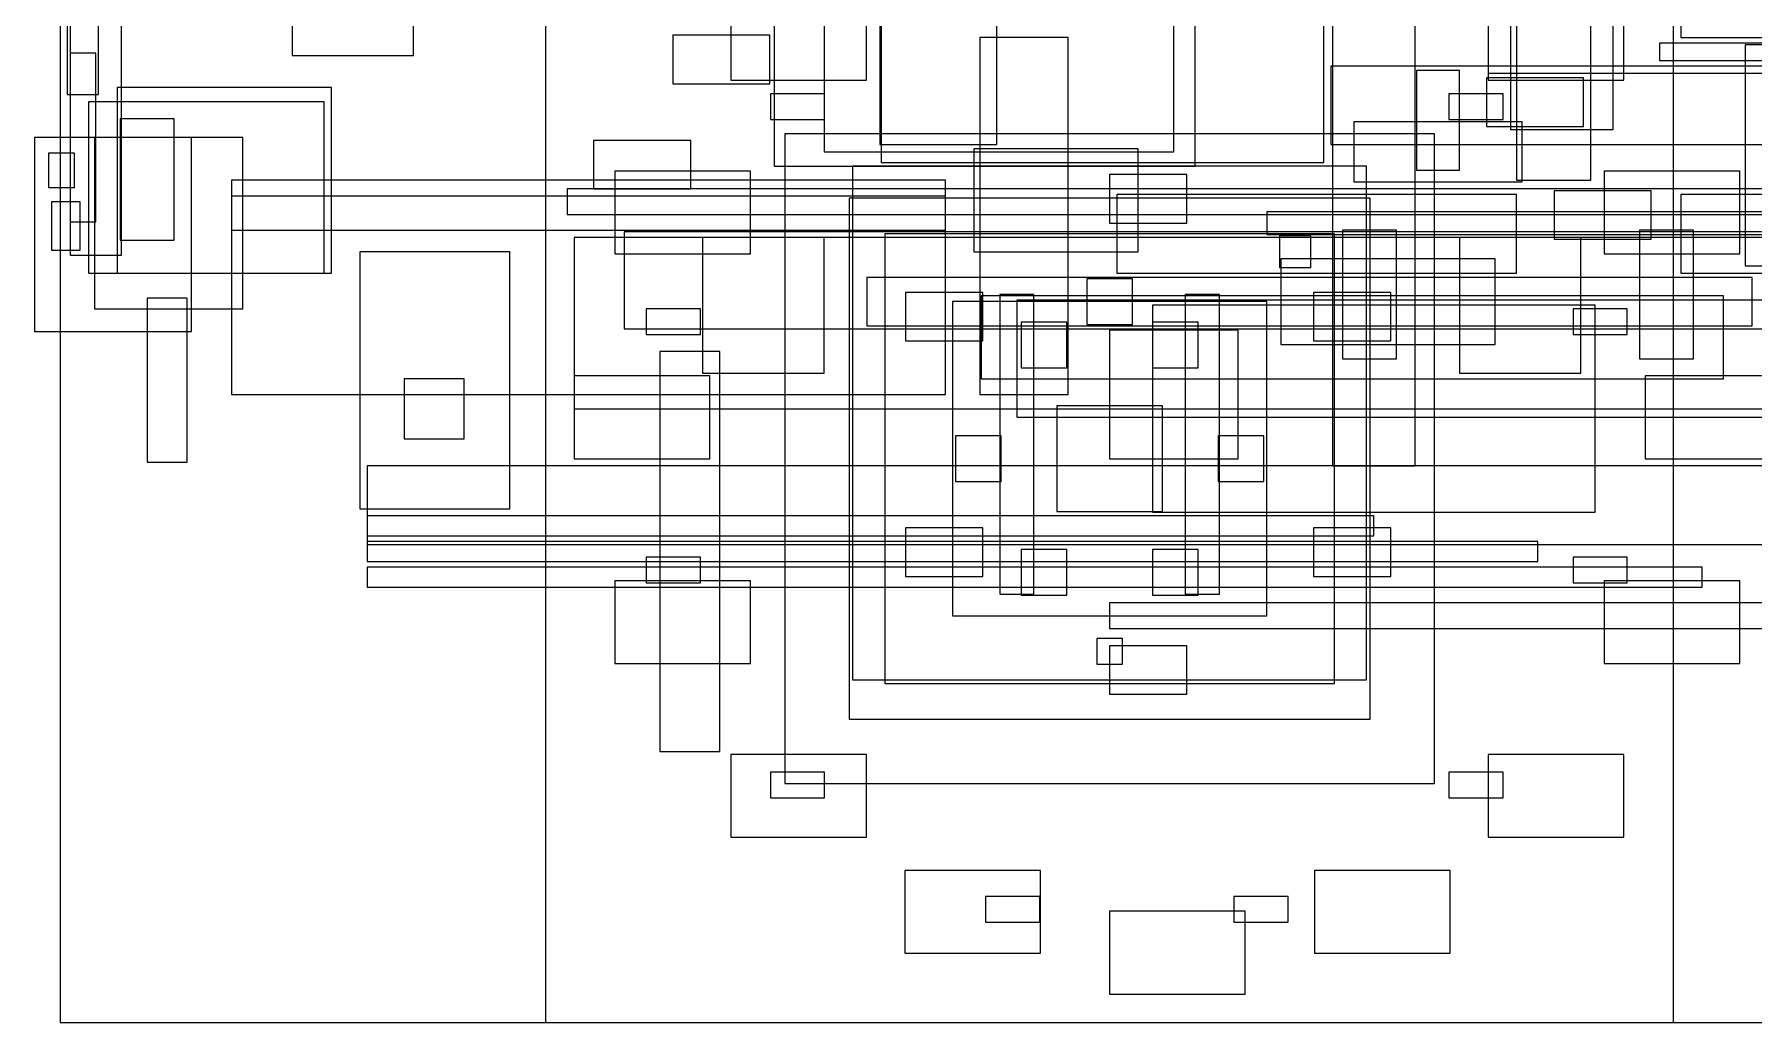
# Model space of a CAD drawing. Header units: millimetres. Extents: x -18 to 5970, y -974 to 4490.
# Drawn here: x -18 to 1186, y 2500 to 3192 of the extents above; entities that cross this region are included whole.
import ezdxf

# ---------------------------------------------------------------- set-up
doc = ezdxf.new("R2010")
doc.units = ezdxf.units.MM

msp = doc.modelspace()

# ---------------------------------------------------------------- linework, layer by layer
at = {"layer": 'BODY'}
for p, q in [((1135, 3970), (1135, 3190)), ((1000, 3320), (1000, 3165)), ((1000, 3320), (1000, 3165)), ((497.09, 3191.581), (429.09, 3191.581)), ((429.09, 3191.581), (429.09, 3157.581)), ((497.09, 3191.581), (429.09, 3191.581)), ((429.09, 3191.581), (429.09, 3157.581)), ((497.09, 3157.581), (497.09, 3191.581)), ((497.09, 3157.581), (497.09, 3191.581)), ((1015.74, 3200), (1015.74, 3125.5)), ((1015.74, 3200), (1015.74, 3125.5)), ((1087.74, 3125.5), (1087.74, 3200)), ((1087.74, 3125.5), (1087.74, 3200)), ((1250, 3186), (1120, 3186)), ((1120, 3186), (1120, 3174)), ((1250, 3186), (1120, 3186)), ((1120, 3186), (1120, 3174)), ((1135, 3190), (1215, 3190)), ((1232, 3185), (1180, 3185)), ((1180, 3185), (1180, 3030)), ((1232, 3185), (1180, 3185)), ((1180, 3185), (1180, 3030)), ((3440, 3170), (890, 3170)), ((890, 3170), (890, 3115)), ((1120, 3174), (1250, 3174)), ((1120, 3174), (1250, 3174)), ((429.09, 3157.581), (497.09, 3157.581)), ((429.09, 3157.581), (497.09, 3157.581)), ((1066.868, 3161.72), (998.868, 3161.72)), ((998.868, 3161.72), (998.868, 3127.72)), ((1066.868, 3161.72), (998.868, 3161.72)), ((998.868, 3161.72), (998.868, 3127.72)), ((1000, 3165), (3050, 3165)), ((1000, 3165), (3050, 3165)), ((1066.868, 3127.72), (1066.868, 3161.72)), ((1066.868, 3127.72), (1066.868, 3161.72)), ((998.868, 3127.72), (1066.868, 3127.72)), ((998.868, 3127.72), (1066.868, 3127.72)), ((1015.74, 3125.5), (1087.74, 3125.5)), ((1015.74, 3125.5), (1087.74, 3125.5)), ((441.642, 3118), (373.642, 3118)), ((373.642, 3118), (373.642, 3084)), ((441.642, 3118), (373.642, 3118)), ((373.642, 3118), (373.642, 3084)), ((441.642, 3084), (441.642, 3118)), ((441.642, 3084), (441.642, 3118)), ((890, 3115), (3440, 3115)), ((373.642, 3084), (441.642, 3084)), ((373.642, 3084), (441.642, 3084)), ((1114.32, 3082.746), (1046.32, 3082.746)), ((1046.32, 3082.746), (1046.32, 3048.746)), ((1114.32, 3082.746), (1046.32, 3082.746)), ((1046.32, 3082.746), (1046.32, 3048.746)), ((1114.32, 3048.746), (1114.32, 3082.746)), ((1114.32, 3048.746), (1114.32, 3082.746)), ((1046.32, 3048.746), (1114.32, 3048.746)), ((1046.32, 3048.746), (1114.32, 3048.746)), ((1180, 3030), (1232, 3030)), ((1180, 3030), (1232, 3030)), ((462, 2970), (420, 2970)), ((420, 2970), (420, 2690)), ((462, 2970), (420, 2970)), ((420, 2970), (420, 2690)), ((462, 2690), (462, 2970)), ((462, 2690), (462, 2970)), ((420, 2690), (462, 2690)), ((420, 2690), (462, 2690))]:
    msp.add_line(p, q, dxfattribs=at)
at = {"layer": 'BRAKE_SYSTEM'}
for p, q in [((2005, 3084), (355, 3084)), ((355, 3084), (355, 3066)), ((355, 3066), (2005, 3066))]:
    msp.add_line(p, q, dxfattribs=at)
at = {"layer": 'CHASSIS'}
for p, q in [((500, 3360), (500, 3100)), ((795, 3100), (795, 3360)), ((535, 3340), (535, 3110)), ((780, 3110), (780, 3340)), ((980, 3167), (950, 3167)), ((950, 3167), (950, 3097)), ((980, 3167), (950, 3167)), ((950, 3167), (950, 3097)), ((980, 3097), (980, 3167)), ((980, 3097), (980, 3167)), ((185, 3145), (20, 3145)), ((20, 3145), (20, 3025)), ((185, 3025), (185, 3145)), ((1024, 3131), (906, 3131)), ((906, 3131), (906, 3089)), ((1024, 3131), (906, 3131)), ((906, 3131), (906, 3089)), ((1024, 3089), (1024, 3131)), ((1024, 3089), (1024, 3131)), ((92, 3120), (-18, 3120)), ((-18, 3120), (-18, 2984)), ((128, 3120), (24, 3120)), ((24, 3120), (24, 3000)), ((128, 3120), (24, 3120)), ((24, 3120), (24, 3000)), ((92, 2984), (92, 3120)), ((128, 3000), (128, 3120)), ((128, 3000), (128, 3120)), ((535, 3110), (780, 3110)), ((500, 3100), (795, 3100)), ((950, 3097), (980, 3097)), ((950, 3097), (980, 3097)), ((620, 3090), (120, 3090)), ((120, 3090), (120, 2940)), ((620, 3090), (120, 3090)), ((120, 3090), (120, 2940)), ((620, 2940), (620, 3090)), ((620, 2940), (620, 3090)), ((906, 3089), (1024, 3089)), ((906, 3089), (1024, 3089)), ((620, 3079), (120, 3079)), ((120, 3079), (120, 3055)), ((620, 3079), (120, 3079)), ((120, 3079), (120, 3055)), ((620, 3055), (620, 3079)), ((620, 3055), (620, 3079)), ((1020, 3080), (740, 3080)), ((740, 3080), (740, 3025)), ((1020, 3080), (740, 3080)), ((740, 3080), (740, 3025)), ((1020, 3025), (1020, 3080)), ((1020, 3025), (1020, 3080)), ((1415, 3080), (1135, 3080)), ((1135, 3080), (1135, 3025)), ((1415, 3080), (1135, 3080)), ((1135, 3080), (1135, 3025)), ((120, 3055), (620, 3055)), ((120, 3055), (620, 3055)), ((3500, 3050), (360, 3050)), ((360, 3050), (360, 2930)), ((3500, 3050), (360, 3050)), ((360, 3050), (360, 2930)), ((535, 3050), (450, 3050)), ((450, 3050), (450, 2955)), ((535, 2955), (535, 3050)), ((936, 3055), (898, 3055)), ((898, 3055), (898, 2965)), ((936, 3055), (898, 3055)), ((898, 3055), (898, 2965)), ((936, 2965), (936, 3055)), ((936, 2965), (936, 3055)), ((1065, 3050), (980, 3050)), ((980, 3050), (980, 2955)), ((1065, 2955), (1065, 3050)), ((1144, 3055), (1106, 3055)), ((1106, 3055), (1106, 2965)), ((1144, 3055), (1106, 3055)), ((1106, 3055), (1106, 2965)), ((1144, 2965), (1144, 3055)), ((1144, 2965), (1144, 3055)), ((315, 3040), (210, 3040)), ((210, 3040), (210, 2860)), ((315, 3040), (210, 3040)), ((210, 3040), (210, 2860)), ((315, 3040), (210, 3040)), ((210, 3040), (210, 2860)), ((315, 3040), (210, 3040)), ((210, 3040), (210, 2860)), ((315, 2860), (315, 3040)), ((315, 2860), (315, 3040)), ((315, 2860), (315, 3040)), ((315, 2860), (315, 3040)), ((20, 3025), (185, 3025)), ((740, 3025), (1020, 3025)), ((740, 3025), (1020, 3025)), ((1135, 3025), (1415, 3025)), ((1135, 3025), (1415, 3025)), ((24, 3000), (128, 3000)), ((24, 3000), (128, 3000)), ((89, 3007.5), (61, 3007.5)), ((61, 3007.5), (61, 2892.5)), ((89, 3007.5), (61, 3007.5)), ((61, 3007.5), (61, 2892.5)), ((89, 2892.5), (89, 3007.5)), ((89, 2892.5), (89, 3007.5)), ((-18, 2984), (92, 2984)), ((898, 2965), (936, 2965)), ((898, 2965), (936, 2965)), ((1106, 2965), (1144, 2965)), ((1106, 2965), (1144, 2965)), ((283, 2951), (241, 2951)), ((241, 2951), (241, 2909)), ((283, 2951), (241, 2951)), ((241, 2951), (241, 2909)), ((283, 2909), (283, 2951)), ((283, 2909), (283, 2951)), ((450, 2955), (535, 2955)), ((980, 2955), (1065, 2955)), ((120, 2940), (620, 2940)), ((120, 2940), (620, 2940)), ((360, 2930), (3500, 2930)), ((360, 2930), (3500, 2930)), ((241, 2909), (283, 2909)), ((241, 2909), (283, 2909)), ((61, 2892.5), (89, 2892.5)), ((61, 2892.5), (89, 2892.5)), ((210, 2860), (315, 2860)), ((210, 2860), (315, 2860)), ((210, 2860), (315, 2860)), ((210, 2860), (315, 2860))]:
    msp.add_line(p, q, dxfattribs=at)
at = {"layer": 'DATUM'}
for p, q in [((3020, 2794), (735, 2794)), ((735, 2794), (735, 2776)), ((3020, 2794), (735, 2794)), ((735, 2794), (735, 2776)), ((735, 2776), (3020, 2776)), ((735, 2776), (3020, 2776)), ((744, 2769), (726, 2769)), ((726, 2769), (726, 2751)), ((744, 2751), (744, 2769)), ((726, 2751), (744, 2751))]:
    msp.add_line(p, q, dxfattribs=at)
at = {"layer": 'ENGINE_BAY'}
for p, q in [((574, 3575), (574, 3115)), ((656, 3115), (656, 3575)), ((162.5, 3262.5), (162.5, 3177.5)), ((247.5, 3177.5), (247.5, 3262.5)), ((575, 3257.5), (575, 3102.5)), ((885, 3102.5), (885, 3257.5)), ((162.5, 3177.5), (247.5, 3177.5)), ((574, 3115), (656, 3115)), ((575, 3102.5), (885, 3102.5))]:
    msp.add_line(p, q, dxfattribs=at)
at = {"layer": 'EXHAUST'}
for p, q in [((1020, 3225), (1020, 3090)), ((1072, 3090), (1072, 3225)), ((1020, 3090), (1072, 3090)), ((1345, 3054), (395, 3054)), ((395, 3054), (395, 2986)), ((395, 2986), (1345, 2986))]:
    msp.add_line(p, q, dxfattribs=at)
at = {"layer": 'FRONT_DETAIL'}
for p, q in [((5, 3320), (5, 3150)), ((27, 3150), (27, 3320)), ((7, 3202.5), (7, 3037.5)), ((7, 3202.5), (7, 3037.5)), ((43, 3037.5), (43, 3202.5)), ((43, 3037.5), (43, 3202.5)), ((25, 3179), (7, 3179)), ((7, 3179), (7, 3061)), ((25, 3179), (7, 3179)), ((7, 3179), (7, 3061)), ((25, 3061), (25, 3179)), ((25, 3061), (25, 3179)), ((190, 3155), (40, 3155)), ((40, 3155), (40, 3025)), ((190, 3155), (40, 3155)), ((40, 3155), (40, 3025)), ((190, 3025), (190, 3155)), ((190, 3025), (190, 3155)), ((5, 3150), (27, 3150)), ((80, 3133), (42, 3133)), ((42, 3133), (42, 3048)), ((80, 3133), (42, 3133)), ((42, 3133), (42, 3048)), ((80, 3048), (80, 3133)), ((80, 3048), (80, 3133)), ((10, 3109), (-8, 3109)), ((-8, 3109), (-8, 3085)), ((10, 3109), (-8, 3109)), ((-8, 3109), (-8, 3085)), ((10, 3085), (10, 3109)), ((10, 3085), (10, 3109)), ((-8, 3085), (10, 3085)), ((-8, 3085), (10, 3085)), ((14, 3075), (-6, 3075)), ((-6, 3075), (-6, 3041)), ((14, 3075), (-6, 3075)), ((-6, 3075), (-6, 3041)), ((14, 3075), (-6, 3075)), ((-6, 3075), (-6, 3041)), ((14, 3075), (-6, 3075)), ((-6, 3075), (-6, 3041)), ((14, 3041), (14, 3075)), ((14, 3041), (14, 3075)), ((14, 3041), (14, 3075)), ((14, 3041), (14, 3075)), ((7, 3061), (25, 3061)), ((7, 3061), (25, 3061)), ((42, 3048), (80, 3048)), ((42, 3048), (80, 3048)), ((-6, 3041), (14, 3041)), ((-6, 3041), (14, 3041)), ((-6, 3041), (14, 3041)), ((-6, 3041), (14, 3041)), ((7, 3037.5), (43, 3037.5)), ((7, 3037.5), (43, 3037.5)), ((40, 3025), (190, 3025)), ((40, 3025), (190, 3025))]:
    msp.add_line(p, q, dxfattribs=at)
at = {"layer": 'FUEL_SYSTEM'}
for p, q in [((2915, 3068), (845, 3068)), ((845, 3068), (845, 3052)), ((845, 3052), (2915, 3052))]:
    msp.add_line(p, q, dxfattribs=at)
at = {"layer": 'OVERALL'}
for p, q in [((0, 4450), (0, 2500)), ((0, 2500), (3840, 2500))]:
    msp.add_line(p, q, dxfattribs=at)
at = {"layer": 'RUNNING_GEAR'}
for p, q in [((891, 3350), (891, 2890)), ((891, 3350), (891, 2890)), ((949, 2890), (949, 3350)), ((949, 2890), (949, 3350)), ((340, 3290), (340, 2500)), ((340, 3290), (340, 2500)), ((1130, 2500), (1130, 3290)), ((1130, 2500), (1130, 3290)), ((469.835, 3218.165), (469.835, 3160.165)), ((469.835, 3218.165), (469.835, 3160.165)), ((564.835, 3160.165), (564.835, 3218.165)), ((564.835, 3160.165), (564.835, 3218.165)), ((1000.165, 3218.165), (1000.165, 3160.165)), ((1000.165, 3218.165), (1000.165, 3160.165)), ((1095.165, 3160.165), (1095.165, 3218.165)), ((1095.165, 3160.165), (1095.165, 3218.165)), ((706, 3190), (644, 3190)), ((644, 3190), (644, 2940)), ((706, 2940), (706, 3190)), ((469.835, 3160.165), (564.835, 3160.165)), ((469.835, 3160.165), (564.835, 3160.165)), ((1000.165, 3160.165), (1095.165, 3160.165)), ((1000.165, 3160.165), (1095.165, 3160.165)), ((535.412, 3150.588), (497.412, 3150.588)), ((497.412, 3150.588), (497.412, 3132.588)), ((535.412, 3150.588), (497.412, 3150.588)), ((497.412, 3150.588), (497.412, 3132.588)), ((535.412, 3132.588), (535.412, 3150.588)), ((535.412, 3132.588), (535.412, 3150.588)), ((1010.588, 3150.588), (972.588, 3150.588)), ((972.588, 3150.588), (972.588, 3132.588)), ((1010.588, 3150.588), (972.588, 3150.588)), ((972.588, 3150.588), (972.588, 3132.588)), ((1010.588, 3132.588), (1010.588, 3150.588)), ((1010.588, 3132.588), (1010.588, 3150.588)), ((497.412, 3132.588), (535.412, 3132.588)), ((497.412, 3132.588), (535.412, 3132.588)), ((972.588, 3132.588), (1010.588, 3132.588)), ((972.588, 3132.588), (1010.588, 3132.588)), ((962.5, 3122.5), (507.5, 3122.5)), ((507.5, 3122.5), (507.5, 2667.5)), ((962.5, 3122.5), (507.5, 3122.5)), ((507.5, 3122.5), (507.5, 2667.5)), ((962.5, 2667.5), (962.5, 3122.5)), ((962.5, 2667.5), (962.5, 3122.5)), ((755, 3112), (640, 3112)), ((640, 3112), (640, 3040)), ((755, 3112), (640, 3112)), ((640, 3112), (640, 3040)), ((755, 3040), (755, 3112)), ((755, 3040), (755, 3112)), ((483.545, 3096.506), (388.545, 3096.506)), ((388.545, 3096.506), (388.545, 3038.506)), ((483.545, 3096.506), (388.545, 3096.506)), ((388.545, 3096.506), (388.545, 3038.506)), ((483.545, 3038.506), (483.545, 3096.506)), ((483.545, 3038.506), (483.545, 3096.506)), ((915, 3100), (555, 3100)), ((555, 3100), (555, 2740)), ((915, 2740), (915, 3100)), ((1176.455, 3096.506), (1081.455, 3096.506)), ((1081.455, 3096.506), (1081.455, 3038.506)), ((1176.455, 3096.506), (1081.455, 3096.506)), ((1081.455, 3096.506), (1081.455, 3038.506)), ((1176.455, 3038.506), (1176.455, 3096.506)), ((1176.455, 3038.506), (1176.455, 3096.506)), ((789, 3094), (735, 3094)), ((735, 3094), (735, 3060)), ((789, 3094), (735, 3094)), ((735, 3094), (735, 3060)), ((789, 3060), (789, 3094)), ((789, 3060), (789, 3094)), ((917.5, 3077.5), (552.5, 3077.5)), ((552.5, 3077.5), (552.5, 2712.5)), ((917.5, 3077.5), (552.5, 3077.5)), ((552.5, 3077.5), (552.5, 2712.5)), ((917.5, 2712.5), (917.5, 3077.5)), ((917.5, 2712.5), (917.5, 3077.5)), ((735, 3060), (789, 3060)), ((735, 3060), (789, 3060)), ((892.5, 3052.5), (577.5, 3052.5)), ((577.5, 3052.5), (577.5, 2737.5)), ((892.5, 3052.5), (577.5, 3052.5)), ((577.5, 3052.5), (577.5, 2737.5)), ((876, 3051), (854, 3051)), ((854, 3051), (854, 3029)), ((876, 3051), (854, 3051)), ((854, 3051), (854, 3029)), ((876, 3029), (876, 3051)), ((876, 3029), (876, 3051)), ((892.5, 2737.5), (892.5, 3052.5)), ((892.5, 2737.5), (892.5, 3052.5)), ((388.545, 3038.506), (483.545, 3038.506)), ((388.545, 3038.506), (483.545, 3038.506)), ((640, 3040), (755, 3040)), ((640, 3040), (755, 3040)), ((1005, 3035), (855, 3035)), ((855, 3035), (855, 2975)), ((1005, 3035), (855, 3035)), ((855, 3035), (855, 2975)), ((1005, 2975), (1005, 3035)), ((1005, 2975), (1005, 3035)), ((1081.455, 3038.506), (1176.455, 3038.506)), ((1081.455, 3038.506), (1176.455, 3038.506)), ((854, 3029), (876, 3029)), ((854, 3029), (876, 3029)), ((1185, 3022), (565, 3022)), ((565, 3022), (565, 2988)), ((646.106, 3011.5), (592.106, 3011.5)), ((592.106, 3011.5), (592.106, 2977.5)), ((646.106, 3011.5), (592.106, 3011.5)), ((592.106, 3011.5), (592.106, 2977.5)), ((646.106, 2977.5), (646.106, 3011.5)), ((646.106, 2977.5), (646.106, 3011.5)), ((682, 3010), (658, 3010)), ((658, 3010), (658, 2800)), ((682, 3010), (658, 3010)), ((658, 3010), (658, 2800)), ((682, 2800), (682, 3010)), ((682, 2800), (682, 3010)), ((751, 3021), (719, 3021)), ((719, 3021), (719, 2989)), ((751, 2989), (751, 3021)), ((812, 3010), (788, 3010)), ((788, 3010), (788, 2800)), ((812, 3010), (788, 3010)), ((788, 3010), (788, 2800)), ((812, 2800), (812, 3010)), ((812, 2800), (812, 3010)), ((931.894, 3011.5), (877.894, 3011.5)), ((877.894, 3011.5), (877.894, 2977.5)), ((931.894, 3011.5), (877.894, 3011.5)), ((877.894, 3011.5), (877.894, 2977.5)), ((931.894, 2977.5), (931.894, 3011.5)), ((931.894, 2977.5), (931.894, 3011.5)), ((1185, 2988), (1185, 3022)), ((448.449, 2999.963), (410.449, 2999.963)), ((410.449, 2999.963), (410.449, 2981.963)), ((448.449, 2999.963), (410.449, 2999.963)), ((410.449, 2999.963), (410.449, 2981.963)), ((448.449, 2981.963), (448.449, 2999.963)), ((448.449, 2981.963), (448.449, 2999.963)), ((845, 3005), (625, 3005)), ((625, 3005), (625, 2785)), ((845, 3005), (625, 3005)), ((625, 3005), (625, 2785)), ((1165, 3009), (645, 3009)), ((645, 3009), (645, 2951)), ((1570, 3006), (670, 3006)), ((670, 3006), (670, 2924)), ((1075, 3002.5), (765, 3002.5)), ((765, 3002.5), (765, 2857.5)), ((845, 2785), (845, 3005)), ((845, 2785), (845, 3005)), ((1097.551, 2999.963), (1059.551, 2999.963)), ((1059.551, 2999.963), (1059.551, 2981.963)), ((1097.551, 2999.963), (1059.551, 2999.963)), ((1059.551, 2999.963), (1059.551, 2981.963)), ((1075, 2857.5), (1075, 3002.5)), ((1097.551, 2981.963), (1097.551, 2999.963)), ((1097.551, 2981.963), (1097.551, 2999.963)), ((1165, 2951), (1165, 3009)), ((565, 2988), (1185, 2988)), ((705, 2990.674), (673, 2990.674)), ((673, 2990.674), (673, 2958.674)), ((705, 2990.674), (673, 2990.674)), ((673, 2990.674), (673, 2958.674)), ((705, 2958.674), (705, 2990.674)), ((705, 2958.674), (705, 2990.674)), ((719, 2989), (751, 2989)), ((797, 2990.674), (765, 2990.674)), ((765, 2990.674), (765, 2958.674)), ((797, 2990.674), (765, 2990.674)), ((765, 2990.674), (765, 2958.674)), ((797, 2958.674), (797, 2990.674)), ((797, 2958.674), (797, 2990.674)), ((410.449, 2981.963), (448.449, 2981.963)), ((410.449, 2981.963), (448.449, 2981.963)), ((592.106, 2977.5), (646.106, 2977.5)), ((592.106, 2977.5), (646.106, 2977.5)), ((825, 2985), (735, 2985)), ((735, 2985), (735, 2895)), ((825, 2895), (825, 2985)), ((855, 2975), (1005, 2975)), ((855, 2975), (1005, 2975)), ((877.894, 2977.5), (931.894, 2977.5)), ((877.894, 2977.5), (931.894, 2977.5)), ((1059.551, 2981.963), (1097.551, 2981.963)), ((1059.551, 2981.963), (1097.551, 2981.963)), ((455, 2953), (360, 2953)), ((360, 2953), (360, 2895)), ((455, 2953), (360, 2953)), ((360, 2953), (360, 2895)), ((455, 2895), (455, 2953)), ((455, 2895), (455, 2953)), ((645, 2951), (1165, 2951)), ((673, 2958.674), (705, 2958.674)), ((673, 2958.674), (705, 2958.674)), ((765, 2958.674), (797, 2958.674)), ((765, 2958.674), (797, 2958.674)), ((1205, 2953), (1110, 2953)), ((1110, 2953), (1110, 2895)), ((1205, 2953), (1110, 2953)), ((1110, 2953), (1110, 2895)), ((644, 2940), (706, 2940)), ((772, 2932), (698, 2932)), ((698, 2932), (698, 2858)), ((772, 2932), (698, 2932)), ((698, 2932), (698, 2858)), ((772, 2858), (772, 2932)), ((772, 2858), (772, 2932)), ((670, 2924), (1570, 2924)), ((659, 2911), (627, 2911)), ((627, 2911), (627, 2879)), ((659, 2911), (627, 2911)), ((627, 2911), (627, 2879)), ((659, 2879), (659, 2911)), ((659, 2879), (659, 2911)), ((843, 2911), (811, 2911)), ((811, 2911), (811, 2879)), ((843, 2911), (811, 2911)), ((811, 2911), (811, 2879)), ((843, 2879), (843, 2911)), ((843, 2879), (843, 2911)), ((1265, 2890), (215, 2890)), ((215, 2890), (215, 2835)), ((1265, 2890), (215, 2890)), ((215, 2890), (215, 2835)), ((360, 2895), (455, 2895)), ((360, 2895), (455, 2895)), ((735, 2895), (825, 2895)), ((891, 2890), (949, 2890)), ((891, 2890), (949, 2890)), ((1110, 2895), (1205, 2895)), ((1110, 2895), (1205, 2895)), ((627, 2879), (659, 2879)), ((627, 2879), (659, 2879)), ((811, 2879), (843, 2879)), ((811, 2879), (843, 2879)), ((920, 2855), (215, 2855)), ((215, 2855), (215, 2841)), ((920, 2855), (215, 2855)), ((215, 2855), (215, 2841)), ((698, 2858), (772, 2858)), ((698, 2858), (772, 2858)), ((765, 2857.5), (1075, 2857.5)), ((920, 2841), (920, 2855)), ((920, 2841), (920, 2855)), ((646.106, 2846.5), (592.106, 2846.5)), ((592.106, 2846.5), (592.106, 2812.5)), ((646.106, 2846.5), (592.106, 2846.5)), ((592.106, 2846.5), (592.106, 2812.5)), ((646.106, 2812.5), (646.106, 2846.5)), ((646.106, 2812.5), (646.106, 2846.5)), ((931.894, 2846.5), (877.894, 2846.5)), ((877.894, 2846.5), (877.894, 2812.5)), ((931.894, 2846.5), (877.894, 2846.5)), ((877.894, 2846.5), (877.894, 2812.5)), ((931.894, 2812.5), (931.894, 2846.5)), ((931.894, 2812.5), (931.894, 2846.5)), ((215, 2841), (920, 2841)), ((215, 2841), (920, 2841)), ((1035, 2837), (215, 2837)), ((215, 2837), (215, 2823)), ((1035, 2837), (215, 2837)), ((215, 2837), (215, 2823)), ((215, 2835), (1265, 2835)), ((215, 2835), (1265, 2835)), ((705, 2831.326), (673, 2831.326)), ((673, 2831.326), (673, 2799.326)), ((705, 2831.326), (673, 2831.326)), ((673, 2831.326), (673, 2799.326)), ((705, 2799.326), (705, 2831.326)), ((705, 2799.326), (705, 2831.326)), ((797, 2831.326), (765, 2831.326)), ((765, 2831.326), (765, 2799.326)), ((797, 2831.326), (765, 2831.326)), ((765, 2831.326), (765, 2799.326)), ((797, 2799.326), (797, 2831.326)), ((797, 2799.326), (797, 2831.326)), ((1035, 2823), (1035, 2837)), ((1035, 2823), (1035, 2837)), ((215, 2823), (1035, 2823)), ((215, 2823), (1035, 2823)), ((1150, 2819), (215, 2819)), ((215, 2819), (215, 2805)), ((1150, 2819), (215, 2819)), ((215, 2819), (215, 2805)), ((448.449, 2826.037), (410.449, 2826.037)), ((410.449, 2826.037), (410.449, 2808.037)), ((448.449, 2826.037), (410.449, 2826.037)), ((410.449, 2826.037), (410.449, 2808.037)), ((448.449, 2808.037), (448.449, 2826.037)), ((448.449, 2808.037), (448.449, 2826.037)), ((1097.551, 2826.037), (1059.551, 2826.037)), ((1059.551, 2826.037), (1059.551, 2808.037)), ((1097.551, 2826.037), (1059.551, 2826.037)), ((1059.551, 2826.037), (1059.551, 2808.037)), ((1097.551, 2808.037), (1097.551, 2826.037)), ((1097.551, 2808.037), (1097.551, 2826.037)), ((1150, 2805), (1150, 2819)), ((1150, 2805), (1150, 2819)), ((483.545, 2809.494), (388.545, 2809.494)), ((388.545, 2809.494), (388.545, 2751.494)), ((483.545, 2809.494), (388.545, 2809.494)), ((388.545, 2809.494), (388.545, 2751.494)), ((410.449, 2808.037), (448.449, 2808.037)), ((410.449, 2808.037), (448.449, 2808.037)), ((483.545, 2751.494), (483.545, 2809.494)), ((483.545, 2751.494), (483.545, 2809.494)), ((592.106, 2812.5), (646.106, 2812.5)), ((592.106, 2812.5), (646.106, 2812.5)), ((877.894, 2812.5), (931.894, 2812.5)), ((877.894, 2812.5), (931.894, 2812.5)), ((1059.551, 2808.037), (1097.551, 2808.037)), ((1059.551, 2808.037), (1097.551, 2808.037)), ((1176.455, 2809.494), (1081.455, 2809.494)), ((1081.455, 2809.494), (1081.455, 2751.494)), ((1176.455, 2809.494), (1081.455, 2809.494)), ((1081.455, 2809.494), (1081.455, 2751.494)), ((1176.455, 2751.494), (1176.455, 2809.494)), ((1176.455, 2751.494), (1176.455, 2809.494)), ((215, 2805), (1150, 2805)), ((215, 2805), (1150, 2805)), ((658, 2800), (682, 2800)), ((658, 2800), (682, 2800)), ((673, 2799.326), (705, 2799.326)), ((673, 2799.326), (705, 2799.326)), ((765, 2799.326), (797, 2799.326)), ((765, 2799.326), (797, 2799.326)), ((788, 2800), (812, 2800)), ((788, 2800), (812, 2800)), ((625, 2785), (845, 2785)), ((625, 2785), (845, 2785)), ((789, 2764), (735, 2764)), ((735, 2764), (735, 2730)), ((789, 2764), (735, 2764)), ((735, 2764), (735, 2730)), ((789, 2730), (789, 2764)), ((789, 2730), (789, 2764)), ((388.545, 2751.494), (483.545, 2751.494)), ((388.545, 2751.494), (483.545, 2751.494)), ((1081.455, 2751.494), (1176.455, 2751.494)), ((1081.455, 2751.494), (1176.455, 2751.494)), ((555, 2740), (915, 2740)), ((577.5, 2737.5), (892.5, 2737.5)), ((577.5, 2737.5), (892.5, 2737.5)), ((735, 2730), (789, 2730)), ((735, 2730), (789, 2730)), ((552.5, 2712.5), (917.5, 2712.5)), ((552.5, 2712.5), (917.5, 2712.5)), ((564.835, 2687.835), (469.835, 2687.835)), ((469.835, 2687.835), (469.835, 2629.835)), ((564.835, 2687.835), (469.835, 2687.835)), ((469.835, 2687.835), (469.835, 2629.835)), ((564.835, 2629.835), (564.835, 2687.835)), ((564.835, 2629.835), (564.835, 2687.835)), ((1095.165, 2687.835), (1000.165, 2687.835)), ((1000.165, 2687.835), (1000.165, 2629.835)), ((1095.165, 2687.835), (1000.165, 2687.835)), ((1000.165, 2687.835), (1000.165, 2629.835)), ((1095.165, 2629.835), (1095.165, 2687.835)), ((1095.165, 2629.835), (1095.165, 2687.835)), ((535.412, 2675.412), (497.412, 2675.412)), ((497.412, 2675.412), (497.412, 2657.412)), ((535.412, 2675.412), (497.412, 2675.412)), ((497.412, 2675.412), (497.412, 2657.412)), ((535.412, 2657.412), (535.412, 2675.412)), ((535.412, 2657.412), (535.412, 2675.412)), ((1010.588, 2675.412), (972.588, 2675.412)), ((972.588, 2675.412), (972.588, 2657.412)), ((1010.588, 2675.412), (972.588, 2675.412)), ((972.588, 2675.412), (972.588, 2657.412)), ((1010.588, 2657.412), (1010.588, 2675.412)), ((1010.588, 2657.412), (1010.588, 2675.412)), ((507.5, 2667.5), (962.5, 2667.5)), ((507.5, 2667.5), (962.5, 2667.5)), ((497.412, 2657.412), (535.412, 2657.412)), ((497.412, 2657.412), (535.412, 2657.412)), ((972.588, 2657.412), (1010.588, 2657.412)), ((972.588, 2657.412), (1010.588, 2657.412)), ((469.835, 2629.835), (564.835, 2629.835)), ((469.835, 2629.835), (564.835, 2629.835)), ((1000.165, 2629.835), (1095.165, 2629.835)), ((1000.165, 2629.835), (1095.165, 2629.835)), ((686.494, 2606.545), (591.494, 2606.545)), ((591.494, 2606.545), (591.494, 2548.545)), ((686.494, 2606.545), (591.494, 2606.545)), ((591.494, 2606.545), (591.494, 2548.545)), ((686.494, 2548.545), (686.494, 2606.545)), ((686.494, 2548.545), (686.494, 2606.545)), ((973.506, 2606.545), (878.506, 2606.545)), ((878.506, 2606.545), (878.506, 2548.545)), ((973.506, 2606.545), (878.506, 2606.545)), ((878.506, 2606.545), (878.506, 2548.545)), ((973.506, 2548.545), (973.506, 2606.545)), ((973.506, 2548.545), (973.506, 2606.545)), ((686.037, 2588.449), (648.037, 2588.449)), ((648.037, 2588.449), (648.037, 2570.449)), ((686.037, 2588.449), (648.037, 2588.449)), ((648.037, 2588.449), (648.037, 2570.449)), ((686.037, 2570.449), (686.037, 2588.449)), ((686.037, 2570.449), (686.037, 2588.449)), ((830, 2578), (735, 2578)), ((735, 2578), (735, 2520)), ((830, 2578), (735, 2578)), ((735, 2578), (735, 2520)), ((859.963, 2588.449), (821.963, 2588.449)), ((821.963, 2588.449), (821.963, 2570.449)), ((859.963, 2588.449), (821.963, 2588.449)), ((821.963, 2588.449), (821.963, 2570.449)), ((830, 2520), (830, 2578)), ((830, 2520), (830, 2578)), ((859.963, 2570.449), (859.963, 2588.449)), ((859.963, 2570.449), (859.963, 2588.449)), ((648.037, 2570.449), (686.037, 2570.449)), ((648.037, 2570.449), (686.037, 2570.449)), ((821.963, 2570.449), (859.963, 2570.449)), ((821.963, 2570.449), (859.963, 2570.449)), ((591.494, 2548.545), (686.494, 2548.545)), ((591.494, 2548.545), (686.494, 2548.545)), ((878.506, 2548.545), (973.506, 2548.545)), ((878.506, 2548.545), (973.506, 2548.545)), ((735, 2520), (830, 2520)), ((735, 2520), (830, 2520)), ((340, 2500), (1130, 2500)), ((340, 2500), (1130, 2500))]:
    msp.add_line(p, q, dxfattribs=at)

doc.saveas('drawing.dxf')
